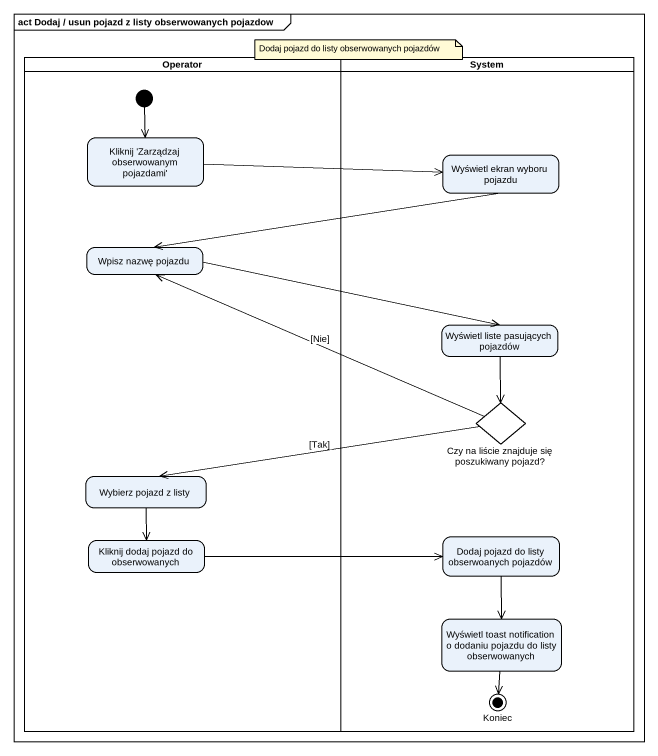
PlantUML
@startuml
mainframe act Dodaj / usun pojazd z listy obserwowanych pojazdow
hide empty description
state Operator <<partition>> {
  state "Kliknij 'Zarządzaj obserwowanym pojazdami'" as Kliknij_Zarządzaj
  state "Wpisz nazwę pojazdu" as Wpisz_nazwę_pojazdu
  state "Wybierz pojazd z listy" as Wybierz_pojazd_z_listy
  state "Kliknij dodaj pojazd do obserwowanych" as Kliknij_dodaj_pojazd_do
  [*] --> Kliknij_Zarządzaj
}
state System <<partition>> {
  state "Wyświetl ekran wyboru pojazdu" as Wyświetl_ekran_wyboru
  state "Wyświetl liste pasujących pojazdów" as Wyświetl_liste_pasujących
  state "Czy na liście znajduje się poszukiwany pojazd?" as Czy_na_liście_znajduje_się <<choice>>
  state "Dodaj pojazd do listy obserwoanych pojazdów" as Dodaj_pojazd_do_listy
  state "Wyświetl toast notification o dodaniu pojazdu do listy obserwowanych" as Wyświetl_toast_notification
  state Koniec <<end>>
}
Kliknij_Zarządzaj -right-> Wyświetl_ekran_wyboru
Wyświetl_ekran_wyboru -left-> Wpisz_nazwę_pojazdu
Wpisz_nazwę_pojazdu -right-> Wyświetl_liste_pasujących
Wyświetl_liste_pasujących --> Czy_na_liście_znajduje_się
Czy_na_liście_znajduje_się -left-> Wpisz_nazwę_pojazdu : [Nie]
Czy_na_liście_znajduje_się -left-> Wybierz_pojazd_z_listy : [Tak]
Wybierz_pojazd_z_listy --> Kliknij_dodaj_pojazd_do
Kliknij_dodaj_pojazd_do -right-> Dodaj_pojazd_do_listy
Dodaj_pojazd_do_listy --> Wyświetl_toast_notification
Wyświetl_toast_notification --> Koniec
note as N1
  Dodaj pojazd do listy obserwowanych pojazdów
end note
@enduml
